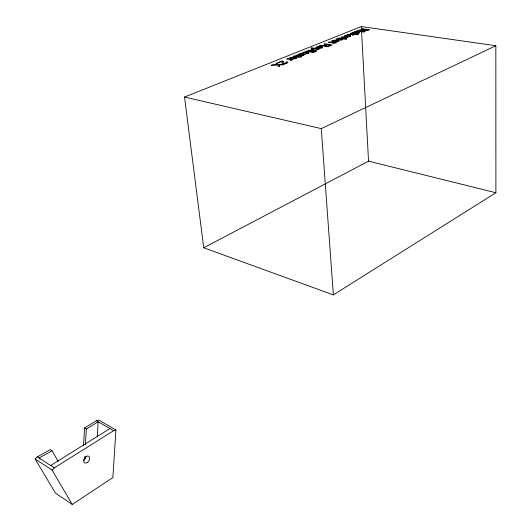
<?xml version="1.0" encoding="UTF-8"?>
<svg xmlns="http://www.w3.org/2000/svg" width="531" height="531" viewBox="0 0 531 531"><rect width="100%" height="100%" fill="white"/><g stroke="black" fill="none" stroke-linecap="round" stroke-linejoin="round"><path stroke-width="0.8" d="M83.513 445.894L84.535 427.979L96.363 420.751L98.66 420.041L115.931 429.964L112.851 477.595L72.249 504.45L55.416 493.06L35.106 458.93L37.349 456.833L50.299 449.631L52.065 450.753L58.211 461.393M84.542 460.032L84.728 456.766M85.431 444.533L86.321 429.028L98.149 421.78L97.259 436.615M72.249 504.45L52.058 470.035L54.315 467.884L113.634 430.701L115.931 429.964M333.349 294.891L495.894 192.733L495.841 45.732L361.306 26.55L184.516 97.047L203.731 247.778L333.349 294.891L321.282 128.621L495.841 45.732M50.691 465.521L109.944 428.577M52.065 450.753L39.102 457.981L39.938 459.395M203.731 247.778L368.541 161.159L495.894 192.733M184.516 97.047L321.282 128.621M96.363 420.751L113.634 430.701M84.535 427.979L86.321 429.028M37.349 456.833L54.315 467.884M35.106 458.93L52.058 470.035M361.306 26.55L368.541 161.159M86.049 456.255A3.856 2.589 -57.9 0 1 83.652 460.277M304.847 54.56L301.794 55.821L296.046 55.297L298.07 54.905L298.435 54.288L300.002 53.764L302.292 53.81L302.557 54.348C297.606 55.941 305.086 55.636 303.281 54.534L304.847 54.56M332.91 40.94L334.961 41.61L337.769 41.172A1.593 0.438 -4.6 0 0 337.862 40.807L334.935 40.349L332.91 40.94M356.799 32.046C354.409 34.23 353.434 31.09 356.799 32.046M283.68 61.583C280.7 64.364 289.023 63.089 285.837 62.087L286.674 61.749C289.946 62.392 285.406 63.966 284.145 63.687A2.947 0.856 -5.3 0 1 282.711 63.594C280.68 63.547 283.202 61.901 282.153 61.377L278.569 62.817L277.726 62.658L282.226 60.853L283.68 61.583M317.77 49.39C316.376 51.746 306.341 49.569 313.668 48.58L310.96 48.129L311.743 47.817L319.158 49.051L317.77 49.39M344.108 36.088C344.958 37.542 346.159 34.249 348.601 35.537L345.389 36.831C355.139 37.688 349.411 32.942 344.108 36.088M337.656 39.048C343.272 41.644 343.796 36.739 337.656 39.048M290.895 57.806L292.906 58.556L295.833 58.091A1.653 0.471 -5.2 0 0 295.973 57.693L293.039 57.175L290.895 57.806M315.885 47.405C316.655 48.945 318.069 45.487 320.498 46.841L317.12 48.202C327.023 49.171 321.447 44.093 315.885 47.405M301.555 54.262L300.115 55.237C297.201 55.197 300.5 53.299 301.555 54.262M346.013 38.073L344.413 38.391L345.104 37.88L341.353 37.137L342.09 36.838L347.407 37.655L345.787 37.801L346.013 38.073M324.315 45.998C325.961 47.936 330.143 45.706 332.121 44.956L324.799 43.774L323.956 44.119L327.083 44.624C323.777 46.575 313.595 45.394 324.315 45.998M336.608 39.062L337.63 39.832L340.743 40.044A2.622 0.717 -4.5 0 0 342.336 39.759L343.305 38.949L346.69 39.068L339.355 37.94L338.672 38.212L339.349 38.318L336.608 39.062M353.54 32.298C346.69 33.267 362.925 34.216 359.188 32.006L358.511 32.272C360.237 33.214 353.288 33.752 357.887 31.893C356.62 31.19 354.721 31.482 353.54 32.298M312.069 49.303C317.067 52.051 319.151 47.133 312.069 49.303M303.354 52.775L303.798 53.279L302.345 53.339A2.449 0.69 -5 0 1 302.212 52.908C306.168 49.994 313.721 53.936 304.681 53.877L308.172 53.007L305.199 52.303A1.474 0.418 -5 0 0 304.044 52.469L303.354 52.775M291.413 60.109C288.26 61.941 292.939 58.038 286.767 59.034L287.583 58.709L292.92 59.658L291.22 59.804L291.413 60.109M331.921 40.927C332.964 42.646 336.78 42.042 338.659 41.252A2.881 0.79 -4.6 0 0 338.984 40.695L335.519 40.004L331.921 40.927M350.068 36.075L346.856 36.632L349.292 35.657L350.068 36.075M289.886 57.793C290.722 59.691 294.871 59.001 296.729 58.178A2.98 0.85 -5.2 0 0 297.141 57.58L293.689 56.804L289.886 57.793M321.945 47.418L318.633 47.996L321.189 46.967L321.945 47.418M325.49 45.772C325.676 47.186 329.598 45.679 330.415 45.162L327.912 44.757L325.49 45.772M328.377 42.307L333.481 42.865L332.758 43.157L333.495 43.276L336.475 42.911L334.855 42.314L330.209 41.942L328.377 42.307M293.769 56.186L298.913 56.81L298.143 57.122L298.88 57.248L301.96 56.877L300.373 56.226L295.681 55.808L293.769 56.186M279.678 66.183L278.576 66.627L277.282 65.034L271.135 65.306L272.284 64.842L277.122 64.663L276.001 63.355L277.109 62.91L278.423 64.576L284.284 64.317L283.136 64.782L278.589 64.961L279.678 66.183M314.186 52.211L312.361 52.363L314.186 52.211M316.151 51.421L315.368 51.739L308.04 50.498L308.823 50.186L316.151 51.421M358.252 34.376L357.549 34.661L353.301 34.024L353.692 35.119L352.757 35.497L352.425 34.522L347.347 34.734L352.312 34.216L350.248 33.566L350.951 33.287L358.252 34.376M365.062 31.614L363.941 32.072L356.64 31.004L357.396 30.698L363.529 31.608L359.056 30.035L367.664 29.935L361.498 29.059L362.255 28.754L369.543 29.802L368.414 30.26L360.562 30.041L365.062 31.614M312.168 51.872L311.365 52.197L306.055 51.295L306.858 50.976L312.168 51.872M87.283 462.561A3.87 2.589 -58 0 0 88.956 456.401A3.87 2.589 -58 0 0 83.852 459.634A3.87 2.589 -58 0 0 87.283 462.561"/></g></svg>
